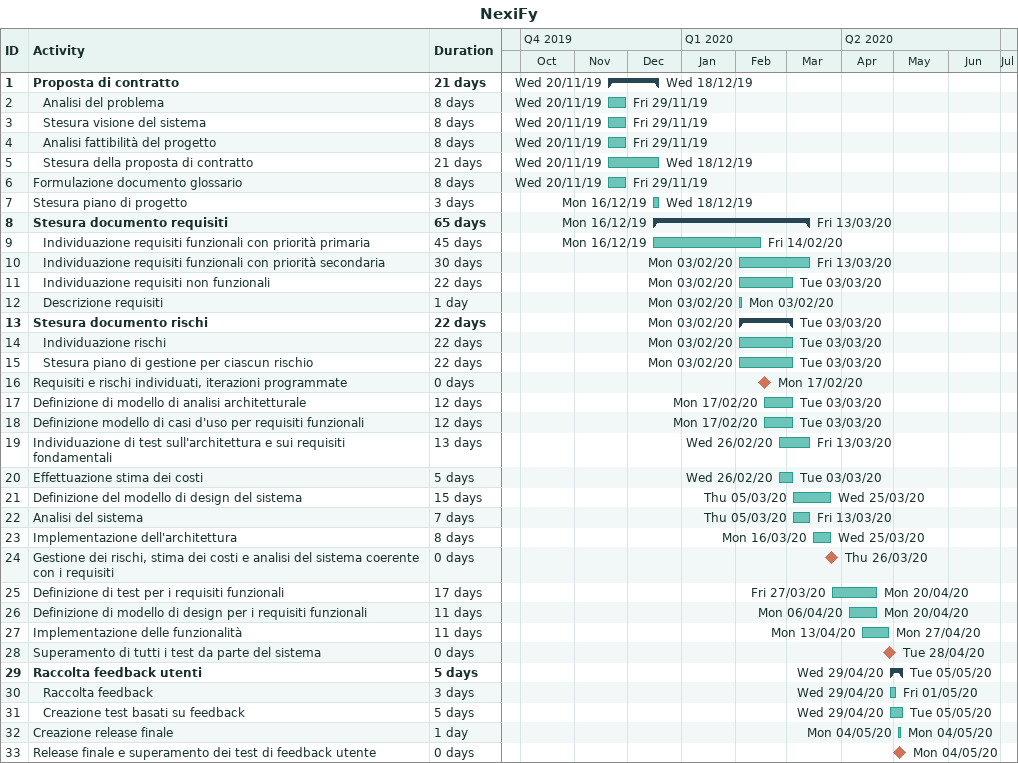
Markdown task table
NexiFy

| ID | Level | Task | Duration | Start | Finish |
|---|---|---|---|---|---|
| 1 | 1 | **Proposta di contratto** | 21d | 2019-11-20 | 2019-12-18 |
| 2 | 2 | Analisi del problema | 8d | 2019-11-20 | 2019-11-29 |
| 3 | 2 | Stesura visione del sistema | 8d | 2019-11-20 | 2019-11-29 |
| 4 | 2 | Analisi fattibilità del progetto | 8d | 2019-11-20 | 2019-11-29 |
| 5 | 2 | Stesura della proposta di contratto | 21d | 2019-11-20 | 2019-12-18 |
| 6 | 1 | Formulazione documento glossario | 8d | 2019-11-20 | 2019-11-29 |
| 7 | 1 | Stesura piano di progetto | 3d | 2019-12-16 | 2019-12-18 |
| 8 | 1 | **Stesura documento requisiti** | 65d | 2019-12-16 | 2020-03-13 |
| 9 | 2 | Individuazione requisiti funzionali con priorità primaria | 45d | 2019-12-16 | 2020-02-14 |
| 10 | 2 | Individuazione requisiti funzionali con priorità secondaria | 30d | 2020-02-03 | 2020-03-13 |
| 11 | 2 | Individuazione requisiti non funzionali | 22d | 2020-02-03 | 2020-03-03 |
| 12 | 2 | Descrizione requisiti | 1d | 2020-02-03 | 2020-02-03 |
| 13 | 1 | **Stesura documento rischi** | 22d | 2020-02-03 | 2020-03-03 |
| 14 | 2 | Individuazione rischi | 22d | 2020-02-03 | 2020-03-03 |
| 15 | 2 | Stesura piano di gestione per ciascun rischio | 22d | 2020-02-03 | 2020-03-03 |
| 16 | 1 | Requisiti e rischi individuati, iterazioni programmate | 0d | 2020-02-17 | 2020-02-17 |
| 17 | 1 | Definizione di modello di analisi architetturale | 12d | 2020-02-17 | 2020-03-03 |
| 18 | 1 | Definizione modello di casi d'uso per requisiti funzionali | 12d | 2020-02-17 | 2020-03-03 |
| 19 | 1 | Individuazione di test sull'architettura e sui requisiti fondamentali | 13d | 2020-02-26 | 2020-03-13 |
| 20 | 1 | Effettuazione stima dei costi | 5d | 2020-02-26 | 2020-03-03 |
| 21 | 1 | Definizione del modello di design del sistema | 15d | 2020-03-05 | 2020-03-25 |
| 22 | 1 | Analisi del sistema | 7d | 2020-03-05 | 2020-03-13 |
| 23 | 1 | Implementazione dell'architettura | 8d | 2020-03-16 | 2020-03-25 |
| 24 | 1 | Gestione dei rischi, stima dei costi e analisi del sistema coerente con i requisiti | 0d | 2020-03-26 | 2020-03-26 |
| 25 | 1 | Definizione di test per i requisiti funzionali | 17d | 2020-03-27 | 2020-04-20 |
| 26 | 1 | Definizione di modello di design per i requisiti funzionali | 11d | 2020-04-06 | 2020-04-20 |
| 27 | 1 | Implementazione delle funzionalità | 11d | 2020-04-13 | 2020-04-27 |
| 28 | 1 | Superamento di tutti i test da parte del sistema | 0d | 2020-04-28 | 2020-04-28 |
| 29 | 1 | **Raccolta feedback utenti** | 5d | 2020-04-29 | 2020-05-05 |
| 30 | 2 | Raccolta feedback | 3d | 2020-04-29 | 2020-05-01 |
| 31 | 2 | Creazione test basati su feedback | 5d | 2020-04-29 | 2020-05-05 |
| 32 | 1 | Creazione release finale | 1d | 2020-05-04 | 2020-05-04 |
| 33 | 1 | Release finale e superamento dei test di feedback utente | 0d | 2020-05-04 | 2020-05-04 |
